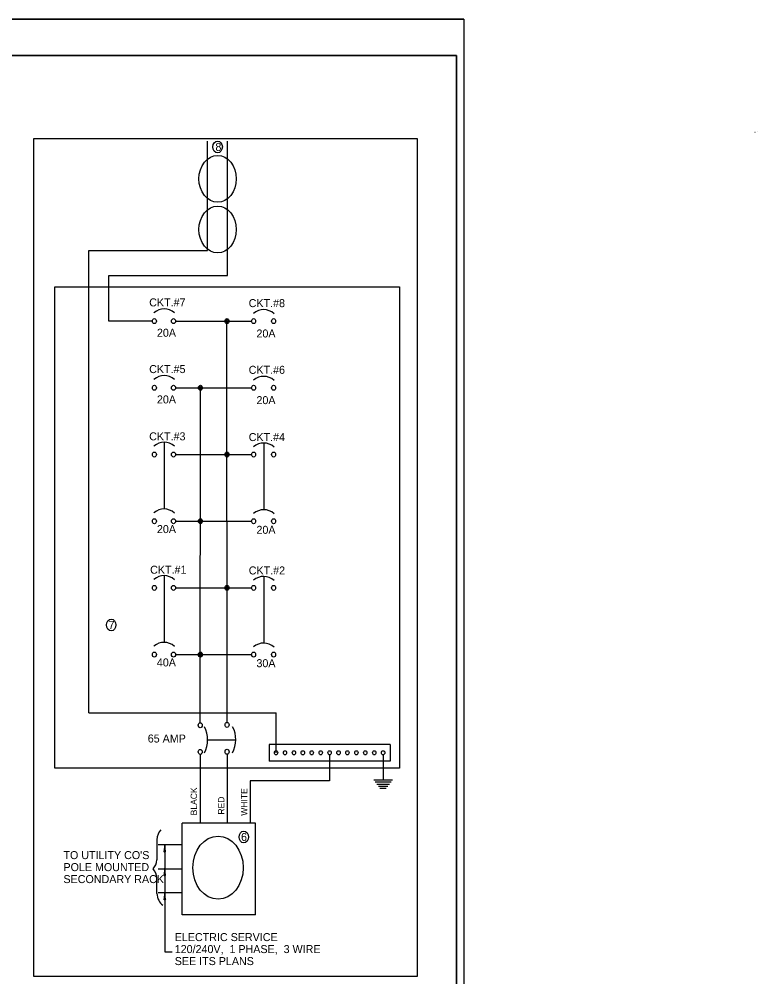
# Model space of a CAD drawing. Extents: x 506739 to 704973, y 495434 to 704964.
# Drawn here: x 507602.9 to 507908.4, y 495698 to 496094.3 of the extents above; entities that cross this region are included whole.
import ezdxf

# ---------------------------------------------------------------- set-up
doc = ezdxf.new("R2010")
doc.units = 0
doc.layers.add('1', color=7, linetype='Continuous')
doc.layers.add('41', color=7, linetype='Continuous')

msp = doc.modelspace()

# ---------------------------------------------------------------- linework, layer by layer
at = {"layer": '1'}
for p, q in [((507786.77, 496094.33), (506738.6, 496094.33)), ((507783.77, 496079.33), (506793.77, 496079.33)), ((507783.77, 495449.33), (507783.77, 496079.33)), ((507608.9, 496044.93), (507767.55, 496044.93)), ((507608.9, 495698.12), (507608.9, 496044.93)), ((507767.55, 496044.93), (507767.55, 495698.12)), ((507907.2, 496047.61), (507907.31, 496047.61)), ((507907.2, 496047.61), (507907.2, 496047.61)), ((507907.2, 496047.61), (507907.2, 496047.61)), ((507908.42, 496047.82), (507908.43, 496047.83)), ((507908.42, 496047.82), (507908.44, 496047.82)), ((507908.43, 496047.82), (507908.42, 496047.82)), ((507680.85, 495998.56), (507680.85, 496043.88)), ((507689.07, 495988.25), (507689.07, 496043.88)), ((507631.69, 495807.26), (507631.69, 495998.56)), ((507631.69, 495998.56), (507680.85, 495998.56)), ((507639.9, 495969.36), (507639.9, 495988.25)), ((507639.9, 495988.25), (507689.07, 495988.25)), ((507617.67, 495983.59), (507760.14, 495983.59)), ((507617.67, 495784.43), (507617.67, 495983.59)), ((507760.14, 495983.59), (507760.14, 495784.43)), ((507657.98, 495969.36), (507639.9, 495969.36)), ((507667.59, 495969.36), (507699.08, 495969.36)), ((507688.88, 495803.34), (507688.82, 495969.36)), ((507667.51, 495941.77), (507699.08, 495941.77)), ((507677.78, 495803.18), (507677.83, 495941.77)), ((507662.9, 495919.23), (507662.9, 495891.64)), ((507704.07, 495918.93), (507704.07, 495891.33)), ((507667.51, 495914.17), (507699.01, 495914.17)), ((507667.62, 495886.57), (507698.97, 495886.57)), ((507662.9, 495864.04), (507662.9, 495836.45)), ((507704.07, 495863.74), (507704.07, 495836.14)), ((507667.55, 495858.98), (507698.97, 495858.98)), ((507667.46, 495831.38), (507677.68, 495831.38)), ((507677.68, 495831.38), (507699.03, 495831.38)), ((507631.69, 495807.26), (507709.14, 495807.26)), ((507709.14, 495790.75), (507709.14, 495807.26)), ((507680.84, 495796.14), (507692.48, 495796.14)), ((507706.3, 495794.2), (507706.3, 495787.3)), ((507756.28, 495794.2), (507706.3, 495794.2)), ((507756.28, 495794.2), (507756.28, 495787.3)), ((507677.78, 495790.08), (507677.78, 495761.66)), ((507688.88, 495790.14), (507688.88, 495761.66)), ((507709.14, 495790.75), (507709.14, 495790.75)), ((507712.84, 495790.75), (507712.84, 495790.75)), ((507716.53, 495790.75), (507716.53, 495790.75)), ((507720.22, 495790.75), (507720.22, 495790.75)), ((507723.91, 495790.75), (507723.91, 495790.75)), ((507727.6, 495790.75), (507727.6, 495790.75)), ((507731.29, 495790.75), (507731.29, 495790.75)), ((507731.29, 495789.89), (507731.29, 495779.14)), ((507734.98, 495790.75), (507734.98, 495790.75)), ((507738.67, 495790.75), (507738.67, 495790.75)), ((507742.36, 495790.75), (507742.36, 495790.75)), ((507746.06, 495790.75), (507746.06, 495790.75)), ((507749.75, 495790.75), (507749.75, 495790.75)), ((507753.44, 495790.75), (507753.44, 495790.75)), ((507753.44, 495789.89), (507753.44, 495779.57)), ((507760.14, 495784.43), (507617.67, 495784.43)), ((507756.28, 495787.3), (507706.3, 495787.3)), ((507749.59, 495779.57), (507757.28, 495779.57)), ((507731.29, 495779.14), (507698.47, 495779.14)), ((507698.47, 495779.14), (507698.47, 495761.66)), ((507750.14, 495778.69), (507756.73, 495778.69)), ((507750.8, 495777.81), (507756.07, 495777.81)), ((507751.46, 495776.93), (507755.42, 495776.93)), ((507752.12, 495776.05), (507754.75, 495776.05)), ((507700.58, 495761.66), (507670.37, 495761.66)), ((507670.37, 495723.72), (507670.37, 495761.66)), ((507700.58, 495723.72), (507700.58, 495761.66)), ((507659.84, 495754.75), (507659.84, 495746.44)), ((507660.31, 495752.82), (507670.37, 495752.82)), ((507663.1, 495752.82), (507663.1, 495742.69)), ((507660.31, 495742.69), (507670.37, 495742.69)), ((507663.1, 495742.97), (507663.1, 495732.92)), ((507659.84, 495737.5), (507659.84, 495738.94)), ((507659.84, 495732.54), (507659.84, 495737.67)), ((507660.31, 495732.92), (507670.37, 495732.92)), ((507663.1, 495733), (507663.1, 495708.44)), ((507700.58, 495723.72), (507670.37, 495723.72)), ((507663.1, 495708.44), (507666.22, 495708.44)), ((507767.55, 495698.12), (507608.9, 495698.12))]:
    msp.add_line(p, q, dxfattribs=at)
for points in [[(507663.1, 495752.82), (507662.75, 495749.78), (507663.1, 495750.1), (507663.44, 495749.78)], [(507663.1, 495742.97), (507662.75, 495739.93), (507663.1, 495740.26), (507663.44, 495739.93)], [(507663.1, 495733), (507662.75, 495729.96), (507663.1, 495730.29), (507663.44, 495729.96)]]:
    msp.add_lwpolyline(points, close=True, dxfattribs=at)
for centre, major_axis in [((507684.98, 496041.44), (0, -2.45)), ((507684.96, 496028.27), (0, 9.69)), ((507684.96, 496007.27), (0, 9.69)), ((507658.81, 495969.36), (0, -1.04)), ((507666.72, 495969.36), (0, -1.04)), ((507688.86, 495969.36), (0, 1.04)), ((507688.86, 495969.36), (0, 0.828)), ((507688.86, 495969.36), (0, 0.276)), ((507699.85, 495969.36), (0, -1.04)), ((507708.15, 495969.36), (0, -1.04)), ((507658.81, 495941.77), (0, -1.04)), ((507666.72, 495941.77), (0, -1.04)), ((507677.88, 495941.77), (0, 1.04)), ((507677.88, 495941.77), (0, 0.828)), ((507677.88, 495941.77), (0, 0.276)), ((507699.85, 495941.77), (0, -1.04)), ((507708.15, 495941.77), (0, -1.04)), ((507658.81, 495914.17), (0, -1.04)), ((507666.72, 495914.17), (0, -1.04)), ((507688.86, 495914.17), (0, 1.04)), ((507688.86, 495914.17), (0, 0.828)), ((507688.86, 495914.17), (0, 0.276)), ((507699.85, 495914.17), (0, -1.04)), ((507708.15, 495914.17), (0, -1.04)), ((507658.81, 495886.57), (0, -1.04)), ((507666.72, 495886.57), (0, -1.04)), ((507677.88, 495886.57), (0, 1.04)), ((507677.88, 495886.57), (0, 0.828)), ((507677.88, 495886.57), (0, 0.276)), ((507699.85, 495886.57), (0, -1.04)), ((507708.15, 495886.57), (0, -1.04)), ((507658.81, 495858.98), (0, -1.04)), ((507666.72, 495858.98), (0, -1.04)), ((507688.86, 495858.98), (0, 1.04)), ((507688.86, 495858.98), (0, 0.828)), ((507688.86, 495858.98), (0, 0.276)), ((507699.85, 495858.98), (0, -1.04)), ((507708.15, 495858.98), (0, -1.04)), ((507640.95, 495843.63), (0, -2.45)), ((507658.81, 495831.38), (0, -1.04)), ((507666.72, 495831.38), (0, -1.04)), ((507677.88, 495831.38), (0, 1.04)), ((507677.88, 495831.38), (0, 0.828)), ((507677.88, 495831.38), (0, 0.276)), ((507699.85, 495831.38), (0, -1.04)), ((507708.15, 495831.38), (0, -1.04)), ((507677.78, 495802.13), (0, -1.04)), ((507688.88, 495802.3), (0, -1.04)), ((507677.78, 495791.12), (0, 1.04)), ((507688.88, 495791.18), (0, 1.04)), ((507709.14, 495790.75), (0, -0.862)), ((507712.84, 495790.75), (0, -0.862)), ((507716.53, 495790.75), (0, -0.862)), ((507720.22, 495790.75), (0, -0.862)), ((507723.91, 495790.75), (0, -0.862)), ((507727.6, 495790.75), (0, -0.862)), ((507731.29, 495790.75), (0, -0.862)), ((507734.98, 495790.75), (0, -0.862)), ((507738.67, 495790.75), (0, -0.862)), ((507742.36, 495790.75), (0, -0.862)), ((507746.06, 495790.75), (0, -0.862)), ((507749.75, 495790.75), (0, -0.862)), ((507753.44, 495790.75), (0, -0.862)), ((507685.16, 495743.2), (0, -13.08)), ((507695.77, 495755.89), (0, -2.45))]:
    msp.add_ellipse(centre, major_axis=major_axis, ratio=0.796186, dxfattribs=at)
for centre, major_axis, start_param, end_param in [((507662.86, 495964.78), (0, 9.64), 5.686059, 6.870056), ((507704.03, 495964.48), (0, 9.64), 5.686059, 6.870056), ((507662.86, 495937.18), (0, 9.64), 5.686059, 6.870056), ((507704.03, 495936.88), (0, 9.64), 5.686059, 6.870056), ((507662.86, 495909.59), (0, 9.64), 5.686059, 6.870056), ((507704.03, 495909.29), (0, 9.64), 5.686059, 6.870056), ((507662.86, 495881.99), (0, 9.64), 5.686059, 6.870056), ((507704.03, 495881.69), (0, 9.64), 5.686059, 6.870056), ((507662.86, 495854.4), (0, 9.64), 5.686059, 6.870056), ((507704.03, 495854.09), (0, 9.64), 5.686059, 6.870056), ((507662.86, 495826.8), (0, 9.64), 5.686059, 6.870056), ((507704.03, 495826.5), (0, 9.64), 5.686059, 6.870056), ((507673.17, 495796.19), (0, 9.64), 4.115262, 5.299259), ((507684.8, 495796.19), (0, 9.64), 4.115262, 5.299259), ((507664.83, 495754.23), (0, 6.29), 0.741796, 1.487572), ((507655.17, 495747.03), (0, -5.89), 0.74317, 1.471128), ((507655.17, 495738.35), (0, 5.89), 4.812058, 5.540016), ((507664.83, 495733.06), (0, -6.29), 4.795613, 5.749775)]:
    msp.add_ellipse(centre, major_axis=major_axis, ratio=0.796186, start_param=start_param, end_param=end_param, dxfattribs=at)
at = {"layer": '41'}
for points in [[(506738.6, 496094.33), (507786.77, 496094.33), (507786.77, 495434.33), (506738.6, 495434.33)], [(506793.77, 496079.33), (507783.77, 496079.33), (507783.77, 495449.33), (506793.77, 495449.33)]]:
    msp.add_lwpolyline(points, close=True, dxfattribs=at)

# ---------------------------------------------------------------- texts
at = {"layer": '1'}
for s, height, p in [('8', 3.31, (507684.06, 496039.8)), ('CKT.#7', 3.311, (507656.67, 495975.46)), ('CKT.#8', 3.311, (507697.83, 495975.16)), ('20A', 3.311, (507659.87, 495962.91)), ('20A', 3.311, (507701.04, 495962.6)), ('CKT.#5', 3.311, (507656.66, 495947.87)), ('CKT.#6', 3.311, (507697.83, 495947.56)), ('20A', 3.311, (507659.87, 495935.31)), ('20A', 3.311, (507701.04, 495935.01)), ('CKT.#3', 3.311, (507656.66, 495920.03)), ('CKT.#4', 3.311, (507697.83, 495919.73)), ('20A', 3.311, (507659.87, 495881.66)), ('20A', 3.311, (507701.04, 495881.36)), ('CKT.#1', 3.311, (507657.06, 495864.84)), ('CKT.#2', 3.311, (507697.86, 495864.54)), ('7', 3.31, (507639.85, 495841.99)), ('40A', 3.311, (507659.84, 495826.47)), ('30A', 3.311, (507701.03, 495826.16)), ('65 AMP', 3.311, (507656.07, 495794.99))]:
    msp.add_text(s, height=height, dxfattribs=at).set_placement(p)
for s, height, rotation, p in [('BLACK', 2.637, 90, (507676.45, 495764.86)), ('WHITE', 2.637, 90, (507697.28, 495764.7)), ('RED', 2.637, 90, (507687.81, 495765.17)), ('6', 3.31, 360, (507694.65, 495754.25)), ("TO UTILITY CO'S", 3.3115, 360, (507621.2, 495746.75)), ('POLE MOUNTED', 3.3115, 360, (507621.2, 495741.78)), ('SECONDARY RACK', 3.3115, 360, (507621.2, 495736.82)), ('ELECTRIC SERVICE', 3.3115, 360, (507667.23, 495712.82)), ('120/240V,  1 PHASE,  3 WIRE', 3.3115, 360, (507667.23, 495707.86)), ('SEE ITS PLANS', 3.3115, 360, (507667.23, 495702.89))]:
    msp.add_text(s, height=height, rotation=rotation, dxfattribs=at).set_placement(p)

doc.saveas('drawing.dxf')
